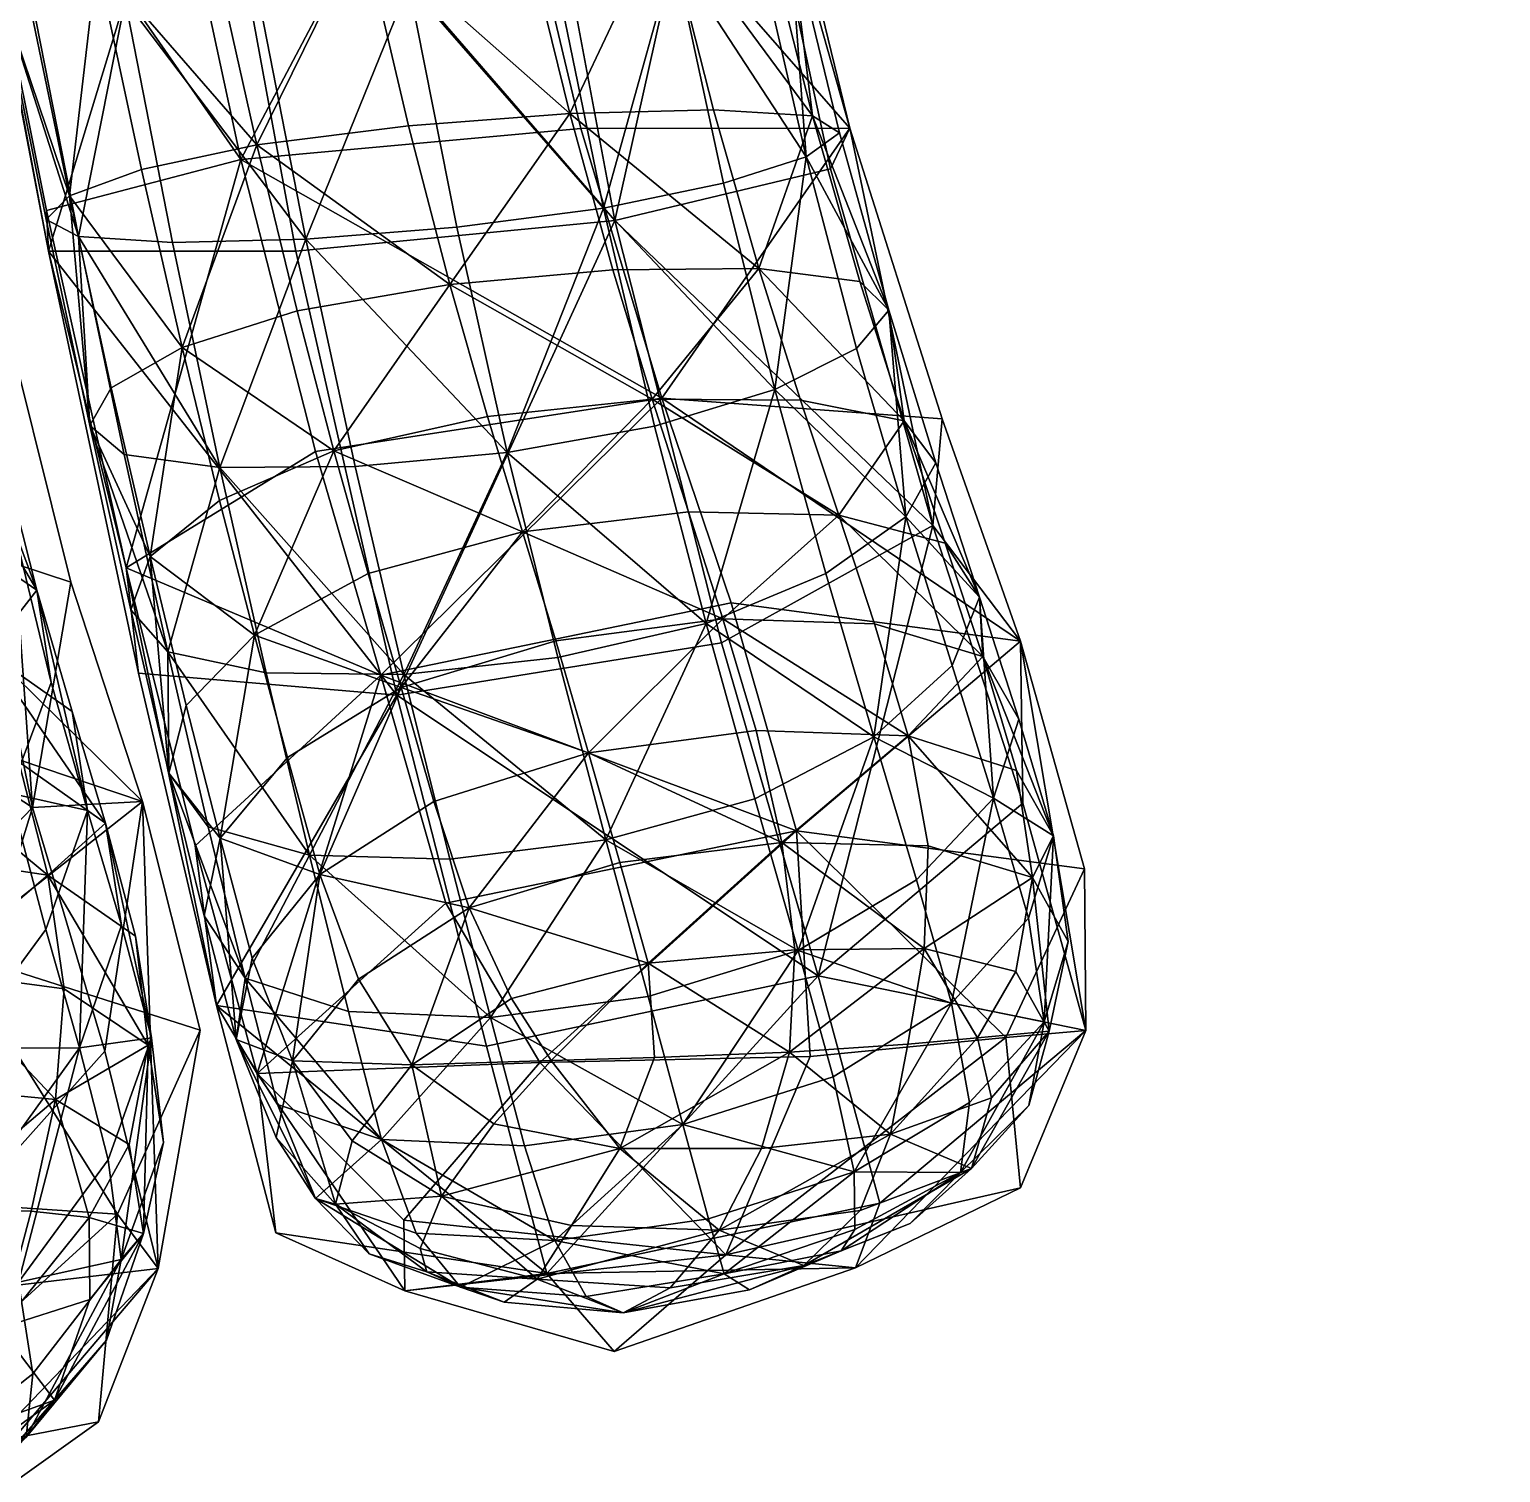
# Model space of a CAD drawing. Extents: x -333 to -8, y 0 to 313.
# Drawn here: x -238.8 to -176.8, y 104.3 to 165.1 of the extents above; entities that cross this region are included whole.
import ezdxf

# ---------------------------------------------------------------- set-up
doc = ezdxf.new("R2010")
doc.units = 0
doc.layers.add('Box03', color=7, linetype='CONTINUOUS')
doc.layers.add('Box04', color=7, linetype='CONTINUOUS')

msp = doc.modelspace()

# ---------------------------------------------------------------- meshes
at = {"layer": 'Box03', "color": 7}
mesh = msp.add_polyface(dxfattribs=at)
corners = [(-205.815903, 161.480347, 15.710072), (-209.985199, 161.732666, 10.815268), (-212.067917, 169.968857, 12.447615), (-207.947296, 169.924866, 17.25139), (-216.039032, 161.575165, 7.538316), (-218.051193, 169.745087, 9.323394), (-220.194351, 178.695328, 10.876081), (-214.238541, 178.941559, 13.835699), (-210.14859, 178.999161, 18.492725), (-210.231613, 178.530594, 31.055635), (-208.955093, 178.842148, 24.570581), (-211.056274, 187.785858, 25.059418), (-218.488739, 177.684235, 41.192852), (-213.551636, 178.124603, 36.934277), (-215.240555, 187.409668, 37.66201), (-214.623108, 157.587463, 37.713455), (-209.556458, 158.635864, 33.791824), (-211.632675, 168.280624, 35.539112), (-216.662781, 167.585678, 39.617607), (-206.080429, 159.753265, 28.169771), (-208.193909, 168.973587, 29.790005), (-206.810699, 169.557388, 23.36314), (-204.67395, 160.760986, 21.818708), (-203.812637, 154.503052, 14.26797), (-208.075027, 155.052032, 9.33979), (-214.222366, 154.98877, 5.961417), (-202.595703, 153.282318, 20.318911)]
mesh.append_faces([[corners[k] for k in face] for face in [(0, 1, 2), (2, 3, 0), (4, 5, 2), (2, 1, 4), (6, 7, 2), (8, 3, 2), (2, 7, 8), (9, 10, 11), (11, 10, 8), (12, 13, 14), (14, 13, 9), (15, 16, 17), (17, 18, 15), (19, 20, 17), (17, 16, 19), (9, 13, 17), (17, 20, 9), (12, 18, 17), (17, 13, 12), (0, 3, 21), (21, 22, 0), (8, 10, 21), (21, 3, 8), (9, 20, 21), (21, 10, 9), (19, 22, 21), (21, 20, 19), (0, 23, 24), (24, 1, 0), (4, 1, 24), (24, 25, 4), (0, 22, 26), (26, 22, 19)]], dxfattribs={"vtx2": -1})
mesh = msp.add_polyface(dxfattribs=at)
corners = [(-229.22905, 160.259583, 7.453986), (-231.120117, 168.717209, 9.599916), (-224.775711, 169.30928, 8.250302), (-222.834579, 161.065063, 6.283214), (-233.351028, 177.670135, 11.334513), (-216.039032, 161.575165, 7.538316), (-218.051193, 169.745087, 9.323394), (-236.739761, 156.395294, 29.931499), (-232.78656, 156.138229, 34.74728), (-234.778992, 166.345596, 37.09692), (-238.712418, 166.391891, 32.358551), (-227.164886, 156.286179, 37.866192), (-229.17012, 166.564728, 40.090336), (-231.06871, 176.895035, 42.098606), (-241.115814, 176.295929, 34.713448), (-214.623108, 157.587463, 37.713455), (-216.662781, 167.585678, 39.617607), (-222.819992, 166.995895, 41.032623), (-220.801498, 156.786758, 38.963249), (-218.488739, 177.684235, 41.192852), (-234.07962, 159.215958, 11.454641), (-235.963028, 168.024567, 13.743815), (-237.123489, 158.108093, 17.234737), (-239.027405, 167.336243, 19.62373), (-241.001633, 176.114914, 21.754192), (-240.036209, 166.757065, 26.181398), (-238.097809, 157.109909, 23.743835), (-221.094116, 154.372726, 4.559885), (-214.222366, 154.98877, 5.961417), (-232.368729, 151.720261, 9.395534)]
mesh.append_faces([[corners[k] for k in face] for face in [(0, 1, 2), (2, 3, 0), (2, 1, 4), (5, 3, 2), (2, 6, 5), (7, 8, 9), (9, 10, 7), (11, 12, 9), (9, 8, 11), (9, 12, 13), (14, 10, 9), (15, 16, 17), (17, 18, 15), (17, 16, 19), (13, 12, 17), (11, 18, 17), (17, 12, 11), (0, 20, 21), (21, 1, 0), (22, 23, 21), (21, 20, 22), (21, 23, 24), (4, 1, 21), (7, 10, 25), (25, 26, 7), (25, 10, 14), (24, 23, 25), (22, 26, 25), (25, 23, 22), (0, 3, 27), (5, 28, 27), (27, 3, 5), (29, 20, 0)]], dxfattribs={"vtx2": -1})
mesh = msp.add_polyface(dxfattribs=at)
corners = [(-236.739761, 156.395294, 29.931499), (-234.817856, 147.208725, 27.566002), (-230.782257, 146.651123, 32.408031), (-238.097809, 157.109909, 23.743835), (-236.261597, 148.420837, 21.428911), (-237.123489, 158.108093, 17.234737), (-235.362289, 150.015366, 15.028255), (-233.727875, 142.906693, 12.970522), (-234.535461, 140.65506, 19.237635), (-232.98262, 138.894638, 25.292974), (-232.368729, 151.720261, 9.395534), (-234.07962, 159.215958, 11.454641), (-242.379456, 162.023621, 9.340926), (-240.974777, 152.035141, 6.099758), (-241.555176, 154.993774, -0.002012), (-242.657486, 148.497162, 12.229928), (-243.97998, 159.250061, 15.635326), (-240.021317, 147.535568, -2.853666), (-243.296082, 149.627792, -7.924218), (-244.767487, 156.784317, -5.11483), (-238.490341, 141.490784, -5.504204), (-241.889481, 143.821854, -10.561425), (-247.136154, 144.59494, -14.3339), (-244.83168, 135.098862, -19.416416), (-245.969879, 139.688049, -16.918539), (-240.54483, 138.862671, -13.072658), (-237.004715, 136.366028, -8.005929), (-239.454453, 144.053955, 3.116683), (-241.181412, 139.878601, 9.06592), (-239.639069, 132.930496, 6.130481), (-237.891022, 137.60083, 0.352911), (-244.788132, 135.7052, 14.073135)]
mesh.append_faces([[corners[k] for k in face] for face in [(0, 1, 2), (0, 3, 4), (4, 1, 0), (5, 6, 4), (4, 3, 5), (7, 8, 4), (4, 6, 7), (9, 1, 4), (4, 8, 9), (7, 6, 10), (5, 11, 10), (10, 6, 5), (12, 13, 14), (15, 13, 12), (12, 16, 15), (14, 17, 18), (18, 19, 14), (20, 21, 18), (18, 17, 20), (18, 21, 22), (23, 24, 25), (22, 21, 25), (25, 24, 22), (20, 26, 25), (25, 21, 20), (14, 13, 27), (27, 17, 14), (15, 28, 27), (27, 13, 15), (29, 30, 27), (27, 28, 29), (20, 17, 27), (27, 30, 20), (31, 28, 15)]], dxfattribs={"vtx2": -1})
mesh = msp.add_polyface(dxfattribs=at)
corners = [(-201.943893, 148.624191, 12.851165), (-206.318451, 149.500107, 7.926891), (-208.075027, 155.052032, 9.33979), (-203.812637, 154.503052, 14.26797), (-212.565109, 149.540482, 4.487468), (-214.222366, 154.98877, 5.961417), (-198.635773, 138.686752, 9.797695), (-203.190216, 140.074921, 4.911658), (-204.696487, 144.650024, 6.482281), (-200.216141, 143.475021, 11.385711), (-209.584503, 140.276505, 1.427459), (-211.031189, 144.784866, 3.011229), (-218.037018, 143.944244, 1.423192), (-202.595703, 153.282318, 20.318911), (-205.815903, 161.480347, 15.710072), (-206.080429, 159.753265, 28.169771), (-203.948608, 151.670547, 26.547266), (-201.872269, 144.572708, 24.908596), (-200.615601, 146.850632, 18.818165), (-214.623108, 157.587463, 37.713455), (-212.461578, 148.396667, 35.754826), (-207.395767, 149.948441, 32.007687), (-209.556458, 158.635864, 33.791824), (-210.295456, 140.076965, 33.782555), (-205.25264, 142.183731, 30.203163), (-203.22905, 135.307114, 28.394712), (-199.925217, 138.307022, 23.23987), (-198.773315, 141.195175, 17.270887)]
mesh.append_faces([[corners[k] for k in face] for face in [(0, 1, 2), (2, 3, 0), (4, 5, 2), (2, 1, 4), (6, 7, 8), (8, 9, 6), (10, 11, 8), (8, 7, 10), (4, 1, 8), (8, 11, 4), (0, 9, 8), (8, 1, 0), (12, 11, 10), (13, 3, 14), (15, 16, 13), (17, 18, 13), (13, 16, 17), (0, 3, 13), (13, 18, 0), (19, 20, 21), (21, 22, 19), (23, 24, 21), (21, 20, 23), (17, 16, 21), (21, 24, 17), (15, 22, 21), (21, 16, 15), (17, 24, 25), (25, 26, 17), (6, 9, 27), (0, 18, 27), (27, 9, 0), (17, 26, 27), (27, 18, 17)]], dxfattribs={"vtx2": -1})
mesh = msp.add_polyface(dxfattribs=at)
corners = [(-221.094116, 154.372726, 4.559885), (-227.529739, 153.263397, 5.562244), (-229.22905, 160.259583, 7.453986), (-212.565109, 149.540482, 4.487468), (-219.509766, 148.807419, 2.97499), (-214.222366, 154.98877, 5.961417), (-225.978287, 147.363022, 3.831561), (-223.143356, 137.387238, 0.480832), (-224.530807, 142.192841, 2.168798), (-218.037018, 143.944244, 1.423192), (-216.631332, 139.358337, -0.200835), (-211.031189, 144.784866, 3.011229), (-209.584503, 140.276505, 1.427459), (-214.623108, 157.587463, 37.713455), (-220.801498, 156.786758, 38.963249), (-218.670395, 147.295959, 36.843334), (-212.461578, 148.396667, 35.754826), (-227.164886, 156.286179, 37.866192), (-225.088531, 146.697144, 35.614105), (-223.035034, 137.938919, 33.391651), (-216.539444, 138.645706, 34.727459), (-210.295456, 140.076965, 33.782555), (-230.782257, 146.651123, 32.408031), (-232.78656, 156.138229, 34.74728), (-236.739761, 156.395294, 29.931499), (-232.98262, 138.894638, 25.292974), (-228.832611, 138.005569, 30.128902), (-234.817856, 147.208725, 27.566002), (-232.368729, 151.720261, 9.395534), (-230.79657, 145.269394, 7.499284), (-233.727875, 142.906693, 12.970522), (-229.329346, 139.595337, 5.698683)]
mesh.append_faces([[corners[k] for k in face] for face in [(0, 1, 2), (3, 4, 0), (0, 5, 3), (6, 1, 0), (0, 4, 6), (7, 8, 9), (9, 10, 7), (6, 4, 9), (9, 8, 6), (3, 11, 9), (9, 4, 3), (12, 10, 9), (13, 14, 15), (15, 16, 13), (17, 18, 15), (15, 14, 17), (19, 20, 15), (15, 18, 19), (21, 16, 15), (15, 20, 21), (22, 23, 24), (25, 26, 22), (22, 27, 25), (19, 18, 22), (22, 26, 19), (17, 23, 22), (22, 18, 17), (2, 1, 28), (6, 29, 28), (28, 1, 6), (28, 29, 30), (30, 29, 31), (6, 8, 31), (31, 29, 6)]], dxfattribs={"vtx2": -1})
mesh = msp.add_polyface(dxfattribs=at)
corners = [(-227.00415, 130.322922, 27.959616), (-231.270065, 131.515564, 23.143311), (-229.716156, 125.13401, 21.147921), (-219.372452, 123.480232, 29.26597), (-221.098343, 130.152832, 31.256414), (-223.035034, 137.938919, 33.391651), (-228.832611, 138.005569, 30.128902), (-232.98262, 138.894638, 25.292974), (-210.295456, 140.076965, 33.782555), (-216.539444, 138.645706, 34.727459), (-214.521393, 130.958221, 32.670204), (-223.143356, 137.387238, 0.480832), (-227.933289, 134.430054, 3.926523), (-229.329346, 139.595337, 5.698683), (-224.530807, 142.192841, 2.168798), (-230.775681, 131.03598, 9.166255), (-232.204315, 136.630692, 11.027777), (-233.727875, 142.906693, 12.970522), (-232.927338, 133.777786, 17.171009), (-231.445114, 127.754234, 15.230049), (-234.535461, 140.65506, 19.237635), (-216.631332, 139.358337, -0.200835), (-215.248169, 134.624817, -2.002418), (-221.772049, 132.580627, -1.325472), (-209.584503, 140.276505, 1.427459), (-220.271957, 128.101608, -2.526585), (-213.934555, 130.005417, -3.241202), (-226.57457, 129.505493, 2.115592), (-229.426025, 125.97123, 7.352196)]
mesh.append_faces([[corners[k] for k in face] for face in [(0, 1, 2), (3, 4, 0), (5, 6, 0), (0, 4, 5), (7, 1, 0), (0, 6, 7), (8, 9, 10), (5, 4, 10), (10, 9, 5), (10, 4, 3), (11, 12, 13), (13, 14, 11), (15, 16, 13), (13, 12, 15), (13, 16, 17), (2, 1, 18), (18, 19, 2), (7, 20, 18), (18, 1, 7), (17, 16, 18), (18, 20, 17), (15, 19, 18), (18, 16, 15), (11, 21, 22), (22, 23, 11), (22, 21, 24), (25, 23, 22), (22, 26, 25), (11, 23, 27), (27, 12, 11), (27, 23, 25), (15, 12, 27), (27, 28, 15)]], dxfattribs={"vtx2": -1})
mesh = msp.add_polyface(dxfattribs=at)
corners = [(-206.41861, 126.305443, 29.960417), (-201.427017, 129.283981, 26.598793), (-203.22905, 135.307114, 28.394712), (-208.242035, 132.692001, 31.837471), (-198.18129, 132.720734, 21.527176), (-199.925217, 138.307022, 23.23987), (-210.295456, 140.076965, 33.782555), (-205.25264, 142.183731, 30.203163), (-198.773315, 141.195175, 17.270887), (-197.108505, 136.045181, 15.631506), (-198.635773, 138.686752, 9.797695), (-214.521393, 130.958221, 32.670204), (-209.584503, 140.276505, 1.427459), (-208.189011, 135.569962, -0.369076), (-215.248169, 134.624817, -2.002418), (-207.096329, 130.857422, -1.706408), (-213.934555, 130.005417, -3.241202), (-197.209229, 133.890594, 8.013184), (-201.78067, 135.347916, 3.120736), (-203.190216, 140.074921, 4.911658), (-196.541107, 129.371658, 6.483371), (-200.930008, 130.706375, 1.699131), (-201.100449, 126.387604, 1.236454), (-212.737518, 125.761833, -3.176834), (-195.660812, 131.129868, 13.854444), (-196.714279, 127.66111, 19.756632), (-195.03508, 126.672653, 12.15429), (-199.948532, 124.079697, 24.83186)]
mesh.append_faces([[corners[k] for k in face] for face in [(0, 1, 2), (2, 3, 0), (4, 5, 2), (2, 1, 4), (6, 3, 2), (2, 7, 6), (8, 9, 10), (4, 9, 8), (8, 5, 4), (0, 3, 11), (11, 3, 6), (12, 13, 14), (15, 16, 14), (14, 13, 15), (10, 17, 18), (18, 19, 10), (20, 21, 18), (18, 17, 20), (15, 13, 18), (18, 21, 15), (12, 19, 18), (18, 13, 12), (15, 21, 22), (22, 21, 20), (23, 16, 15), (10, 9, 24), (24, 17, 10), (4, 25, 24), (24, 9, 4), (20, 17, 24), (24, 26, 20), (4, 1, 27), (27, 25, 4)]], dxfattribs={"vtx2": -1})
mesh = msp.add_polyface(dxfattribs=at)
corners = [(-235.606888, 131.667877, -10.411153), (-239.259323, 134.246338, -15.504119), (-240.54483, 138.862671, -13.072658), (-237.004715, 136.366028, -8.005929), (-244.83168, 135.098862, -19.416416), (-248.367493, 124.362946, 13.929263), (-243.282043, 128.258362, 10.949076), (-244.788132, 135.7052, 14.073135), (-239.639069, 132.930496, 6.130481), (-241.181412, 139.878601, 9.06592), (-236.704865, 122.190445, 0.894049), (-238.117783, 127.189056, 3.410798), (-241.802933, 122.17849, 8.074202), (-236.35704, 132.196533, -2.230346), (-234.925034, 127.361839, -4.671872), (-238.490341, 141.490784, -5.504204), (-237.891022, 137.60083, 0.352911), (-234.33931, 126.902954, -12.772182), (-238.030167, 129.468994, -17.90202), (-233.804153, 122.310135, -14.731026), (-237.350098, 124.676796, -19.765398), (-242.79393, 125.420776, -23.638327), (-243.667587, 130.317322, -21.854252), (-237.711884, 120.015923, -20.593309), (-242.527023, 120.486542, -24.174927), (-248.255325, 119.999184, -25.959364), (-233.667542, 122.617508, -7.010459)]
mesh.append_faces([[corners[k] for k in face] for face in [(0, 1, 2), (2, 3, 0), (2, 1, 4), (5, 6, 7), (8, 9, 7), (7, 6, 8), (10, 11, 12), (8, 6, 12), (12, 11, 8), (12, 6, 5), (0, 3, 13), (13, 14, 0), (15, 16, 13), (13, 3, 15), (8, 11, 13), (13, 16, 8), (10, 14, 13), (13, 11, 10), (0, 17, 18), (18, 1, 0), (19, 20, 18), (18, 17, 19), (21, 22, 18), (18, 20, 21), (4, 1, 18), (18, 22, 4), (21, 20, 23), (23, 24, 21), (23, 20, 19), (21, 24, 25), (0, 14, 26), (26, 17, 0), (26, 14, 10), (19, 17, 26)]], dxfattribs={"vtx2": -1})
mesh = msp.add_polyface(dxfattribs=at)
corners = [(-229.716156, 125.13401, 21.147921), (-225.363388, 123.724495, 25.949898), (-227.00415, 130.322922, 27.959616), (-219.372452, 123.480232, 29.26597), (-228.356873, 119.812462, 19.337711), (-223.976837, 118.331566, 24.149471), (-226.759491, 115.842644, 17.607382), (-222.514816, 114.381203, 22.275187), (-224.491333, 113.516243, 15.851646), (-220.647614, 112.110451, 20.043896), (-231.445114, 127.754234, 15.230049), (-230.096695, 122.549614, 13.415761), (-230.775681, 131.03598, 9.166255), (-229.426025, 125.97123, 7.352196), (-227.717758, 121.649338, 5.895488), (-228.409744, 118.414909, 11.820029), (-220.271957, 128.101608, -2.526585), (-224.93576, 125.097244, 0.816132), (-226.57457, 129.505493, 2.115592), (-221.448868, 115.944283, 5.230914), (-225.213287, 118.283241, 5.106026), (-222.699371, 121.480865, 0.578385), (-222.061447, 112.751434, 14.37573), (-225.911926, 115.601105, 10.534736), (-222.335983, 113.735016, 10.310377), (-233.667542, 122.617508, -7.010459), (-233.164536, 118.20475, -9.126218), (-233.804153, 122.310135, -14.731026), (-233.995956, 114.364784, -10.899258)]
mesh.append_faces([[corners[k] for k in face] for face in [(0, 1, 2), (2, 1, 3), (0, 4, 5), (5, 1, 0), (6, 7, 5), (5, 4, 6), (3, 1, 5), (6, 8, 9), (9, 7, 6), (0, 10, 11), (11, 4, 0), (12, 13, 11), (11, 10, 12), (14, 15, 11), (11, 13, 14), (6, 4, 11), (11, 15, 6), (16, 17, 18), (14, 13, 18), (18, 17, 14), (19, 20, 21), (14, 17, 21), (21, 20, 14), (22, 8, 23), (23, 24, 22), (6, 15, 23), (23, 8, 6), (14, 20, 23), (23, 15, 14), (19, 24, 23), (23, 20, 19), (25, 26, 27), (27, 26, 28)]], dxfattribs={"vtx2": -1})
mesh = msp.add_polyface(dxfattribs=at)
corners = [(-216.827057, 121.667229, -1.21386), (-212.465057, 121.782722, -1.562163), (-213.925156, 117.956741, 1.849956), (-219.23822, 118.989616, 1.042831), (-221.448868, 115.944283, 5.230914), (-215.960724, 114.703705, 6.517253), (-222.061447, 112.751434, 14.37573), (-222.335983, 113.735016, 10.310377), (-217.414688, 112.443428, 11.897456), (-218.804489, 111.478233, 16.802391), (-209.745468, 114.516418, 8.596835), (-213.788376, 111.03009, 19.288334), (-211.806519, 112.085884, 14.203107), (-219.372452, 123.480232, 29.26597), (-212.728973, 124.355705, 30.726147), (-214.521393, 130.958221, 32.670204), (-218.498123, 124.278786, -2.398974), (-212.737518, 125.761833, -3.176834), (-220.271957, 128.101608, -2.526585), (-213.934555, 130.005417, -3.241202), (-217.951294, 118.062386, 27.477901), (-211.274948, 118.960365, 28.949865), (-216.664703, 114.080475, 25.491594), (-223.976837, 118.331566, 24.149471), (-222.514816, 114.381203, 22.275187), (-220.647614, 112.110451, 20.043896), (-224.491333, 113.516243, 15.851646), (-215.342422, 111.715675, 22.906448), (-209.537415, 112.663841, 24.234268), (-222.699371, 121.480865, 0.578385), (-224.93576, 125.097244, 0.816132)]
mesh.append_faces([[corners[k] for k in face] for face in [(0, 1, 2), (2, 3, 0), (4, 3, 2), (2, 5, 4), (6, 7, 8), (8, 9, 6), (4, 5, 8), (8, 7, 4), (8, 5, 10), (11, 9, 8), (8, 12, 11), (13, 14, 15), (0, 16, 17), (17, 1, 0), (18, 19, 17), (17, 16, 18), (13, 20, 21), (21, 14, 13), (21, 20, 22), (22, 20, 23), (23, 24, 22), (23, 20, 13), (6, 9, 25), (25, 26, 6), (11, 27, 25), (25, 9, 11), (22, 24, 25), (25, 27, 22), (22, 27, 28), (0, 3, 29), (29, 16, 0), (29, 3, 4), (18, 16, 29), (29, 30, 18)]], dxfattribs={"vtx2": -1})
mesh = msp.add_polyface(dxfattribs=at)
corners = [(-206.776581, 122.020454, -0.400814), (-207.953934, 117.955093, 3.415591), (-213.925156, 117.956741, 1.849956), (-212.465057, 121.782722, -1.562163), (-209.745468, 114.516418, 8.596835), (-215.960724, 114.703705, 6.517253), (-202.518341, 118.55751, 6.15556), (-203.799728, 115.337257, 11.10144), (-204.606216, 113.636108, 20.957413), (-208.469208, 112.000961, 20.697716), (-206.169983, 113.021919, 16.134468), (-201.69603, 114.794052, 18.092718), (-213.788376, 111.03009, 19.288334), (-211.806519, 112.085884, 14.203107), (-217.414688, 112.443428, 11.897456), (-214.521393, 130.958221, 32.670204), (-212.728973, 124.355705, 30.726147), (-206.41861, 126.305443, 29.960417), (-206.558105, 126.331085, -1.912569), (-201.100449, 126.387604, 1.236454), (-207.096329, 130.857422, -1.706408), (-212.737518, 125.761833, -3.176834), (-204.942459, 120.980988, 28.192234), (-199.948532, 124.079697, 24.83186), (-211.274948, 118.960365, 28.949865), (-216.664703, 114.080475, 25.491594), (-210.198151, 114.990364, 26.92477), (-204.060455, 116.974998, 26.181217), (-204.019501, 114.543884, 23.575684), (-209.537415, 112.663841, 24.234268), (-215.342422, 111.715675, 22.906448)]
mesh.append_faces([[corners[k] for k in face] for face in [(0, 1, 2), (2, 3, 0), (4, 5, 2), (2, 1, 4), (4, 1, 6), (6, 7, 4), (6, 1, 0), (8, 9, 10), (10, 11, 8), (12, 13, 10), (10, 9, 12), (4, 7, 10), (10, 13, 4), (4, 13, 14), (15, 16, 17), (0, 18, 19), (19, 18, 20), (20, 18, 21), (0, 3, 21), (21, 18, 0), (17, 22, 23), (17, 16, 24), (24, 22, 17), (25, 26, 24), (27, 22, 24), (24, 26, 27), (8, 28, 29), (29, 9, 8), (27, 26, 29), (29, 28, 27), (29, 26, 25), (12, 9, 29), (29, 30, 12)]], dxfattribs={"vtx2": -1})
mesh = msp.add_polyface(dxfattribs=at)
corners = [(-198.858459, 122.622437, 5.585028), (-198.263916, 120.094604, 8.966642), (-202.518341, 118.55751, 6.15556), (-201.79541, 122.351387, 2.474626), (-199.116104, 117.106277, 13.656604), (-203.799728, 115.337257, 11.10144), (-206.776581, 122.020454, -0.400814), (-201.69603, 114.794052, 18.092718), (-206.169983, 113.021919, 16.134468), (-201.100449, 126.387604, 1.236454), (-197.235977, 125.415016, 5.659444), (-196.541107, 129.371658, 6.483371), (-196.043274, 123.288551, 17.889696), (-195.03508, 126.672653, 12.15429), (-195.660812, 131.129868, 13.854444), (-196.714279, 127.66111, 19.756632), (-199.948532, 124.079697, 24.83186), (-201.427017, 129.283981, 26.598793), (-206.41861, 126.305443, 29.960417), (-204.060455, 116.974998, 26.181217), (-199.196945, 119.898537, 22.867434), (-204.942459, 120.980988, 28.192234), (-204.606216, 113.636108, 20.957413), (-199.575562, 116.944794, 20.479048), (-204.019501, 114.543884, 23.575684), (-196.687241, 119.763496, 15.887855), (-195.836136, 122.896942, 10.745621)]
mesh.append_faces([[corners[k] for k in face] for face in [(0, 1, 2), (2, 3, 0), (4, 5, 2), (2, 1, 4), (6, 3, 2), (4, 7, 8), (8, 5, 4), (0, 3, 9), (9, 10, 0), (9, 3, 6), (11, 10, 9), (12, 13, 14), (14, 15, 12), (16, 17, 18), (19, 20, 16), (16, 21, 19), (12, 15, 16), (16, 20, 12), (22, 7, 23), (23, 24, 22), (4, 25, 23), (23, 7, 4), (12, 20, 23), (23, 25, 12), (19, 24, 23), (23, 20, 19), (0, 10, 26), (26, 1, 0), (11, 13, 26), (26, 10, 11), (12, 25, 26), (26, 13, 12), (4, 1, 26), (26, 25, 4)]], dxfattribs={"vtx2": -1})
mesh = msp.add_polyface(dxfattribs=at)
corners = [(-243.135986, 115.430412, -22.962629), (-244.889923, 110.168144, -19.500034), (-250.33519, 110.368874, -21.532265), (-248.384369, 115.295319, -24.584095), (-236.292847, 115.040253, -16.313509), (-236.256989, 111.593102, -13.048772), (-240.04274, 110.385216, -16.293953), (-238.735947, 115.310638, -19.673557), (-245.614044, 112.700523, 8.227141), (-240.4375, 117.015923, 5.466942), (-241.802933, 122.17849, 8.074202), (-246.928497, 117.999718, 10.916573), (-236.704865, 122.190445, 0.894049), (-253.010468, 115.487625, 11.094615), (-248.367493, 124.362946, 13.929263), (-237.711884, 120.015923, -20.593309), (-234.603622, 118.128334, -15.929693), (-242.527023, 120.486542, -24.174927), (-233.804153, 122.310135, -14.731026), (-248.255325, 119.999184, -25.959364), (-252.538025, 115.014458, -24.581453), (-235.48764, 117.470795, -1.432579), (-233.667542, 122.617508, -7.010459), (-234.944992, 113.280769, -3.697749), (-233.164536, 118.20475, -9.126218), (-244.494598, 108.026146, 5.908748), (-239.272415, 112.320961, 3.145729), (-238.659363, 108.458275, 0.807593), (-233.995956, 114.364784, -10.899258), (-235.555817, 109.870934, -6.030129), (-237.7556, 107.350105, -8.619135)]
mesh.append_faces([[corners[k] for k in face] for face in [(0, 1, 2), (2, 3, 0), (4, 5, 6), (6, 7, 4), (0, 7, 6), (6, 1, 0), (8, 9, 10), (10, 11, 8), (10, 9, 12), (8, 11, 13), (13, 11, 14), (4, 7, 15), (15, 16, 4), (0, 17, 15), (15, 7, 0), (18, 16, 15), (19, 3, 20), (0, 3, 19), (19, 17, 0), (12, 21, 22), (23, 24, 22), (22, 21, 23), (8, 25, 26), (26, 9, 8), (23, 21, 26), (26, 27, 23), (12, 9, 26), (26, 21, 12), (4, 16, 28), (28, 5, 4), (28, 16, 18), (23, 29, 28), (28, 24, 23), (30, 5, 28)]], dxfattribs={"vtx2": -1})
mesh = msp.add_polyface(dxfattribs=at)
corners = [(-250.33519, 110.368874, -21.532265), (-244.889923, 110.168144, -19.500034), (-247.336823, 105.31057, -14.677122), (-237.7556, 107.350105, -8.619135), (-241.979843, 105.827019, -11.654202), (-240.04274, 110.385216, -16.293953), (-236.256989, 111.593102, -13.048772), (-243.923447, 101.958168, -1.973521), (-247.613113, 100.1343, -2.635859), (-244.894821, 102.223412, -6.954017), (-240.807571, 103.86657, -4.535326), (-252.498077, 99.237862, -4.517128), (-250.024719, 101.468513, -9.383857), (-243.76207, 104.448357, 3.551151), (-238.659363, 108.458275, 0.807593), (-239.272415, 112.320961, 3.145729), (-244.494598, 108.026146, 5.908748), (-238.950089, 105.792503, -1.850441), (-243.608353, 102.438896, 0.744104), (-235.555817, 109.870934, -6.030129), (-234.944992, 113.280769, -3.697749), (-233.995956, 114.364784, -10.899258), (-245.614044, 112.700523, 8.227141), (-251.725586, 110.106483, 8.354976), (-250.626999, 105.444481, 6.04075), (-249.707581, 101.962029, 3.694255), (-248.960159, 100.11956, 0.857808)]
mesh.append_faces([[corners[k] for k in face] for face in [(0, 1, 2), (3, 4, 5), (5, 6, 3), (2, 1, 5), (5, 4, 2), (7, 8, 9), (9, 10, 7), (11, 12, 9), (9, 8, 11), (2, 4, 9), (9, 12, 2), (3, 10, 9), (9, 4, 3), (13, 14, 15), (15, 16, 13), (7, 10, 17), (17, 18, 7), (3, 19, 17), (17, 10, 3), (20, 14, 17), (17, 19, 20), (13, 18, 17), (17, 14, 13), (21, 19, 3), (22, 23, 24), (24, 16, 22), (13, 16, 24), (24, 25, 13), (7, 18, 26), (26, 8, 7), (13, 25, 26), (26, 18, 13), (11, 8, 26)]], dxfattribs={"vtx2": -1})
at = {"layer": 'Box04', "color": 7}
mesh = msp.add_polyface(dxfattribs=at)
corners = [(-185.664963, 186.082458, -170.260971), (-197.185104, 184.571976, -163.40657), (-198.421066, 188.781128, -173.802994), (-190.476486, 189.617111, -181.960907), (-182.745178, 196.061615, -181.312775), (-176.813858, 194.767624, -174.301331), (-177.987076, 196.088058, -162.110565), (-183.522476, 189.722488, -155.746994), (-192.996384, 188.908997, -153.812057), (-213.298767, 196.637207, -149.415192), (-208.678696, 179.208282, -149.635925), (-219.79512, 178.757401, -157.600113), (-204.231873, 160.964996, -152.722107), (-215.565979, 160.944809, -161.357056), (-209.274734, 178.817078, -136.057144), (-212.972916, 196.480927, -135.759735), (-220.65596, 196.34967, -123.681023), (-218.058609, 177.991043, -124.959724), (-214.139847, 157.07515, -128.694412), (-205.057526, 159.239273, -139.23793), (-212.154343, 149.585541, -164.249786), (-195.504623, 200.363617, -182.511246), (-205.366364, 195.770096, -173.318146), (-176.853409, 206.503174, -171.522446), (-186.501404, 200.500046, -146.754517), (-197.864059, 195.986511, -145.613266), (-210.922821, 207.78241, -169.489243), (-205.152618, 194.360474, -157.743317)]
mesh.append_faces([[corners[k] for k in face] for face in [(0, 1, 2), (2, 3, 0), (0, 3, 4), (4, 5, 0), (0, 5, 6), (6, 7, 0), (0, 7, 8), (8, 1, 0), (9, 10, 11), (11, 10, 12), (12, 13, 11), (14, 10, 9), (9, 15, 14), (14, 15, 16), (16, 17, 14), (14, 17, 18), (18, 19, 14), (14, 19, 12), (12, 10, 14), (20, 13, 12), (4, 3, 21), (21, 3, 2), (2, 22, 21), (6, 5, 23), (23, 5, 4), (24, 25, 8), (8, 7, 24), (24, 7, 6), (26, 22, 27), (27, 22, 2), (2, 1, 27), (27, 1, 8), (8, 25, 27)]], dxfattribs={"vtx2": -1})
mesh = msp.add_polyface(dxfattribs=at)
corners = [(-219.79512, 178.757401, -157.600113), (-233.839218, 177.901535, -157.27417), (-240.615677, 195.327515, -157.558823), (-215.565979, 160.944809, -161.357056), (-229.902527, 159.633453, -161.873093), (-231.505753, 177.137421, -124.439636), (-218.058609, 177.991043, -124.959724), (-220.65596, 196.34967, -123.681023), (-234.104477, 196.33783, -121.685555), (-250.8004, 194.348297, -127.572029), (-242.025238, 176.688797, -132.209671), (-238.009216, 155.776154, -137.187271), (-227.57576, 155.780045, -128.881378), (-214.139847, 157.07515, -128.694412), (-242.026154, 177.077744, -145.982605), (-244.690552, 186.50267, -143.825165), (-238.084213, 157.485596, -151.000504), (-252.513412, 176.487381, -171.46579), (-265.774261, 175.424438, -173.056351), (-271.895355, 196.98851, -172.030243), (-243.245132, 174.979828, -161.987198), (-240.266785, 154.636459, -168.407211), (-249.200592, 157.077728, -177.593674), (-261.920288, 154.721283, -179.289261), (-268.483734, 166.205368, -139.913681), (-253.315399, 167.27095, -138.072678), (-250.817017, 140.244492, -145.705048), (-244.207504, 171.051727, -148.143341), (-241.798401, 147.426544, -155.204193)]
mesh.append_faces([[corners[k] for k in face] for face in [(0, 1, 2), (0, 3, 4), (4, 1, 0), (5, 6, 7), (5, 8, 9), (9, 10, 5), (5, 10, 11), (11, 12, 5), (5, 12, 13), (13, 6, 5), (14, 10, 9), (9, 15, 14), (14, 15, 2), (2, 1, 14), (14, 1, 4), (4, 16, 14), (14, 16, 11), (11, 10, 14), (17, 18, 19), (2, 20, 17), (17, 20, 21), (21, 22, 17), (17, 22, 23), (23, 18, 17), (24, 25, 9), (26, 25, 24), (27, 20, 2), (2, 15, 27), (27, 15, 9), (9, 25, 27), (27, 25, 26), (27, 28, 21), (21, 20, 27)]], dxfattribs={"vtx2": -1})
mesh = msp.add_polyface(dxfattribs=at)
corners = [(-234.734604, 142.43483, -155.263733), (-234.218323, 137.986816, -141.938477), (-238.009216, 155.776154, -137.187271), (-238.084213, 157.485596, -151.000504), (-229.902527, 159.633453, -161.873093), (-230.93045, 123.974739, -146.171722), (-268.483734, 166.205368, -139.913681), (-264.344208, 137.886826, -147.630188), (-250.817017, 140.244492, -145.705048), (-241.798401, 147.426544, -155.204193), (-244.207504, 171.051727, -148.143341), (-246.649017, 144.972885, -183.048904), (-259.798981, 141.787323, -185.290283), (-261.920288, 154.721283, -179.289261), (-249.200592, 157.077728, -177.593674), (-240.266785, 154.636459, -168.407211), (-237.067963, 141.824127, -173.752747), (-234.049042, 132.580811, -178.520782), (-244.413284, 136.072876, -188.073837), (-258.228363, 132.542252, -190.818939), (-238.684662, 132.32872, -161.27478), (-247.852432, 122.821068, -152.629089), (-245.048187, 111.511726, -158.42627), (-235.626495, 122.052528, -166.478729), (-260.924591, 119.63562, -154.829803), (-268.888947, 132.279785, -176.603943), (-242.047897, 126.277779, -192.910812), (-256.026428, 122.905762, -195.63472), (-231.610474, 122.944527, -183.208282), (-233.38414, 112.892227, -170.939697), (-264.876099, 112.842224, -186.967438), (-267.003479, 122.002464, -182.437149)]
mesh.append_faces([[corners[k] for k in face] for face in [(0, 1, 2), (2, 3, 0), (0, 3, 4), (5, 1, 0), (6, 7, 8), (8, 9, 10), (11, 12, 13), (13, 14, 11), (11, 14, 15), (15, 16, 11), (11, 16, 17), (17, 18, 11), (11, 18, 19), (19, 12, 11), (20, 16, 15), (15, 9, 20), (20, 9, 8), (8, 21, 20), (20, 21, 22), (22, 23, 20), (20, 23, 17), (17, 16, 20), (24, 21, 8), (8, 7, 24), (13, 12, 25), (25, 12, 19), (26, 27, 19), (19, 18, 26), (26, 18, 17), (17, 28, 26), (29, 28, 17), (17, 23, 29), (30, 31, 19), (19, 27, 30)]], dxfattribs={"vtx2": -1})
mesh = msp.add_polyface(dxfattribs=at)
corners = [(-212.154343, 149.585541, -164.249786), (-226.753601, 147.327179, -165.386169), (-229.902527, 159.633453, -161.873093), (-215.565979, 160.944809, -161.357056), (-204.231873, 160.964996, -152.722107), (-200.347931, 148.712875, -155.417542), (-197.046829, 139.342056, -158.345612), (-209.236893, 140.959702, -167.163605), (-224.003235, 137.904602, -168.613342), (-200.745453, 144.212204, -142.452423), (-205.057526, 159.239273, -139.23793), (-214.139847, 157.07515, -128.694412), (-209.640274, 139.267181, -132.69014), (-205.577438, 125.235497, -136.577713), (-196.953033, 132.513626, -145.806519), (-223.325729, 137.061493, -133.466385), (-227.57576, 155.780045, -128.881378), (-238.009216, 155.776154, -137.187271), (-234.218323, 137.986816, -141.938477), (-230.93045, 123.974739, -146.171722), (-219.542099, 122.268761, -137.690598), (-234.734604, 142.43483, -155.263733), (-231.825958, 130.714828, -159.047668), (-206.490311, 131.347427, -170.983841), (-221.262238, 128.287628, -172.354553), (-194.348633, 129.742584, -162.129654), (-194.294754, 122.92128, -149.406082), (-229.206863, 121.114998, -162.627716)]
mesh.append_faces([[corners[k] for k in face] for face in [(0, 1, 2), (2, 3, 0), (4, 5, 0), (0, 5, 6), (6, 7, 0), (0, 7, 8), (8, 1, 0), (9, 5, 4), (4, 10, 9), (9, 10, 11), (11, 12, 9), (9, 12, 13), (13, 14, 9), (9, 14, 6), (6, 5, 9), (15, 12, 11), (11, 16, 15), (15, 16, 17), (17, 18, 15), (15, 18, 19), (15, 20, 13), (13, 12, 15), (2, 1, 21), (21, 1, 8), (8, 22, 21), (21, 22, 19), (23, 24, 8), (8, 7, 23), (23, 7, 6), (6, 25, 23), (26, 25, 6), (6, 14, 26), (27, 22, 8), (8, 24, 27)]], dxfattribs={"vtx2": -1})
mesh = msp.add_polyface(dxfattribs=at)
corners = [(-209.468063, 113.478645, -159.617096), (-223.035004, 114.936043, -163.61412), (-217.293381, 121.584839, -170.195724), (-205.904175, 121.827484, -170.278885), (-197.658661, 122.63298, -162.767456), (-197.042496, 116.291, -153.819992), (-203.996078, 112.918549, -145.975479), (-214.17334, 109.399559, -147.155228), (-222.98233, 111.959511, -153.129395), (-230.93045, 123.974739, -146.171722), (-219.542099, 122.268761, -137.690598), (-223.325729, 137.061493, -133.466385), (-206.490311, 131.347427, -170.983841), (-194.348633, 129.742584, -162.129654), (-221.262238, 128.287628, -172.354553), (-194.294754, 122.92128, -149.406082), (-196.953033, 132.513626, -145.806519), (-205.577438, 125.235497, -136.577713), (-202.968918, 115.648407, -139.987915), (-217.011322, 112.688866, -141.049973), (-228.423477, 114.393944, -149.59549), (-229.206863, 121.114998, -162.627716), (-231.825958, 130.714828, -159.047668)]
mesh.append_faces([[corners[k] for k in face] for face in [(0, 1, 2), (2, 3, 0), (0, 3, 4), (4, 5, 0), (0, 5, 6), (6, 7, 0), (0, 7, 8), (8, 1, 0), (9, 10, 11), (12, 13, 4), (4, 3, 12), (12, 3, 2), (2, 14, 12), (15, 16, 17), (17, 18, 15), (15, 18, 6), (6, 5, 15), (15, 5, 4), (4, 13, 15), (19, 18, 17), (17, 10, 19), (19, 10, 9), (9, 20, 19), (19, 20, 8), (8, 7, 19), (19, 7, 6), (6, 18, 19), (21, 20, 9), (9, 22, 21), (21, 14, 2), (2, 1, 21), (21, 1, 8), (8, 20, 21)]], dxfattribs={"vtx2": -1})
mesh = msp.add_polyface(dxfattribs=at)
corners = [(-247.08873, 104.265205, -182.937729), (-259.305084, 106.397125, -187.899414), (-252.853928, 115.159943, -193.608536), (-242.093002, 115.653313, -192.789032), (-235.096146, 115.188133, -184.570755), (-235.893082, 106.434288, -175.983948), (-243.492325, 101.016121, -168.905731), (-253.105148, 97.178116, -171.09433), (-260.541626, 100.989059, -177.582932), (-267.934326, 111.475189, -170.065735), (-258.216675, 107.982117, -160.842026), (-260.924591, 119.63562, -154.829803), (-245.048187, 111.511726, -158.42627), (-247.852432, 122.821068, -152.629089), (-242.047897, 126.277779, -192.910812), (-231.610474, 122.944527, -183.208282), (-256.026428, 122.905762, -195.63472), (-233.38414, 112.892227, -170.939697), (-235.626495, 122.052528, -166.478729), (-243.030807, 102.827431, -162.67804), (-256.212341, 99.45668, -164.996307), (-265.852753, 102.791199, -174.293213), (-264.876099, 112.842224, -186.967438)]
mesh.append_faces([[corners[k] for k in face] for face in [(0, 1, 2), (2, 3, 0), (0, 3, 4), (4, 5, 0), (0, 5, 6), (6, 7, 0), (0, 7, 8), (8, 1, 0), (9, 10, 11), (11, 10, 12), (12, 13, 11), (14, 15, 4), (4, 3, 14), (14, 3, 2), (2, 16, 14), (17, 18, 12), (12, 19, 17), (17, 19, 6), (6, 5, 17), (17, 5, 4), (4, 15, 17), (20, 19, 12), (12, 10, 20), (20, 10, 9), (9, 21, 20), (20, 21, 8), (8, 7, 20), (20, 7, 6), (6, 19, 20), (22, 16, 2), (2, 1, 22), (22, 1, 8), (8, 21, 22)]], dxfattribs={"vtx2": -1})

doc.saveas('drawing.dxf')
